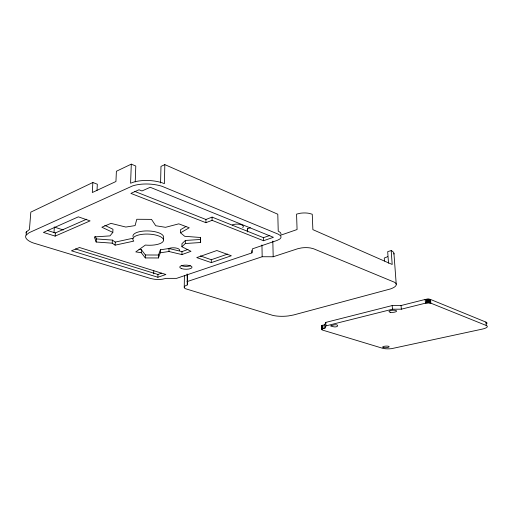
<?xml version="1.0" encoding="UTF-8"?>
<svg xmlns="http://www.w3.org/2000/svg" width="513" height="513" viewBox="0 0 513 513"><rect width="100%" height="100%" fill="white"/><g stroke="black" fill="none" stroke-linecap="round" stroke-linejoin="round"><path stroke-width="0.77" d="M211.292 262.611L231.325 255.756L216.852 250.524L196.742 257.603L211.292 262.611L211.298 259.719L227.605 254.095M212.081 220.327L205.912 222.693L130.898 193.395L139.017 189.772L141.979 190.958L150.238 187.29L273.416 237.314L263.547 240.725L212.081 220.327L212.087 217.102L205.931 219.487L134.733 191.4M205.912 222.693L205.931 219.487M139.029 249.369L141.396 249.716L141.299 252.704L145.307 257.93L158.402 257.968L160.319 252.774L168.969 251.511L181.935 254.576L190.977 251.319L181.91 246.74L185.334 243.508L200.647 242.521L200.583 237.288M187.008 281.624L262.175 256.737L273.192 256.769L297.726 248.728L301.426 247.933A11.69 4.155 -2.1 0 1 310.429 247.971L313.655 248.792L394.497 282.253A17.41 5.431 -3.7 0 1 390.322 288.979L293.5 314.995L288.287 315.95A15.929 4.604 -1.6 0 1 272.929 315.431L185.187 288.62A10.606 3.341 0.4 0 1 184.924 286.062L187.316 284.907L187.104 273.923M187.316 284.907L187.444 274.545M184.244 287.344L184.411 275.564M185.334 243.508L185.379 240.456L200.673 239.462M200.647 242.521L200.436 237.487L184.693 236.301L180.518 232.812L180.563 229.677L185.93 226.56M181.91 246.74L181.955 243.72L185.379 240.456M181.935 254.576L181.98 251.614L188.002 249.427M168.969 251.511L169.034 248.516L160.389 249.786L158.479 255.025L158.402 257.968M280.893 234.287A12.267 4.611 -1.1 0 0 280.31 232.504L278.232 231.106L277.796 214.235L164.833 164.615L164.404 183.641L162.134 182.801A23.848 9.92 2.8 0 0 132.598 182.448L130.591 183.244L131.302 164.147L135.791 166.045L135.227 181.891M163.506 239.834L163.576 236.749A15.332 5.617 2.1 0 0 147.16 230.927A15.332 5.617 2.1 0 0 133.014 236.583M157.882 277.257L165.879 274.493L79.477 247.51L71.48 250.793L157.882 277.257L157.953 274.468L161.582 273.205M160.575 182.987L160.979 166.392L164.833 164.615M160.319 252.774L160.389 249.786M153.708 273.846L153.791 270.652M145.307 257.93L145.397 254.987L141.396 249.716M141.299 252.704L135.772 251.909L145.397 245.054A15.352 5.572 2.1 0 0 163.532 240.174A15.352 5.572 2.1 0 0 145.538 234.082A15.352 5.572 2.1 0 0 133.778 241.123L115.124 245.156L115.258 242.098L112.373 240.09L96.322 238.93L95.54 236.724M115.124 245.156L112.238 243.168L112.373 240.09M112.238 243.168L96.162 242.021L94.334 236.916L109.974 235.89L112.822 232.408L112.963 229.247L104.761 225.316M96.162 242.021L96.322 238.93M97.008 190.381L97.329 184.231L92.853 182.506L30.825 212.119L29.44 229.491L26.272 232.017A21.892 7.701 4.6 0 0 25.906 232.998M92.853 182.506L92.314 192.529L115.944 181.506L116.393 171.265L131.302 164.147M53.98 232.703L54.352 227.291M55.122 236.115L90.083 220.885L78.342 216.845L43.425 232.421L55.122 236.115L55.34 232.966L86.62 219.224M26.176 234.986L26.432 231.812M247.208 230.933L247.413 228.804L250.357 227.734M251.928 252.896L252.396 248.863L277.142 240.411L279.707 239.09A12.28 4.579 -1.1 0 0 280.393 235.589L278.315 234.197L162.05 186.302A23.88 9.843 2.8 0 0 132.469 185.963L29.19 232.678L26.016 235.185A21.918 7.644 4.5 0 0 33.108 242.912L150.636 278.514L154.047 279.194A11.151 3.623 1.4 0 0 162.467 279.194L166.065 278.36L176.562 278.367L251.928 252.896L251.889 250.511M486.555 323.921A9.555 2.456 -5.1 0 0 485.888 322.087L430.522 299.451L428.099 299.111L425.123 299.464L401.057 305.53L392.195 305.556L325.793 322.408L324.748 324.761C324.293 325.107 320.805 325.146 321.792 326.415M485.888 322.087L486.26 325.492A9.567 2.424 -5 0 1 482.278 329.109L391.528 348.66A8.772 2.135 -3.4 0 1 382.595 348.269L322.414 330.045C320.144 329.141 324.344 328.173 324.902 328.211L325.947 325.89L325.793 322.408M180.518 232.812L189.252 227.785L178.781 223.841L165.532 227.317L155.734 225.739L151.508 219.378L136.791 219.269L135.086 225.605L125.82 227.054L110.962 223.367L101.869 227.214L112.822 232.408M212.087 217.102L263.483 237.679L269.819 235.467M280.855 235.146L297.078 229.542L296.559 214.126L300.195 213.267A11.523 4.54 -2.1 0 1 309.07 213.344L312.257 214.254L312.879 229.644L392.195 264.477L391.182 250.588L387.687 251.633L388.514 263.182M325.947 325.89L392.464 309.217L401.333 309.185L425.444 303.183L428.419 302.837L430.849 303.17L486.26 325.492M115.258 242.098L133.111 238.205M145.397 254.987L158.479 255.025M169.034 248.516L181.98 251.614M75.482 248.946L157.953 274.468M47.311 230.401L55.34 232.966M54.192 227.015L63.323 229.984M200.397 255.929L211.298 259.719M391.182 250.588L392.208 251.146A17.186 5.951 -3.9 0 1 393.926 254.089M430.522 299.451L430.849 303.17M429.881 299.265L430.208 302.991M429.49 299.201L429.811 302.92M429.054 299.15L429.381 302.875M428.586 299.117L428.913 302.843M428.099 299.111L428.419 302.837M427.592 299.124L427.913 302.85M427.072 299.156L427.4 302.875M426.566 299.207L426.887 302.926M426.059 299.271L426.38 302.997M425.123 299.464L425.444 303.183M401.057 305.53L401.333 309.185M393.933 253.307L396.228 284.215M392.195 305.556L392.464 309.217M384.455 261.034L384.243 258.007L385.417 257.622A13.017 4.508 -3.9 0 0 387.629 256.603M324.748 324.761L324.902 328.211M322.869 325.229L323.023 328.679M322.222 325.441L322.369 328.884M321.965 325.556L322.113 328.993M321.76 325.678L321.907 329.16M321.619 325.8L321.786 329.737M321.536 325.928L321.689 329.615M272.82 241.084L273.192 256.769M263.483 237.679L263.547 240.725M261.951 244.957L262.175 256.737M247.413 228.804L247.452 231.914M168.219 248.837A5.989 2.123 1.3 0 1 175.593 247.959A5.989 2.123 1.3 0 1 179.39 250.498M232.216 224.963A6.329 2.43 -0.2 0 1 240.507 224.495A6.329 2.43 -0.2 0 1 242.7 227.592M190.394 265.811A6.137 2.084 0.8 0 1 181.756 265.792M330.808 325.935C339.426 329.513 340.408 321.914 330.808 325.935M390.271 312.263A3.822 1.077 -3.8 0 0 396.536 311.295A3.822 1.077 -3.8 0 0 391.605 310.352A3.822 1.077 -3.8 0 0 390.271 312.263M383.73 347.628A3.29 0.802 -3.4 0 0 389.11 346.878A3.29 0.802 -3.4 0 0 384.833 346.204A3.29 0.802 -3.4 0 0 383.73 347.628M181.666 268.626A6.143 2.065 0.8 0 0 191.868 267.735A6.143 2.065 0.8 0 0 184.161 265.17A6.143 2.065 0.8 0 0 181.666 268.626"/></g></svg>
